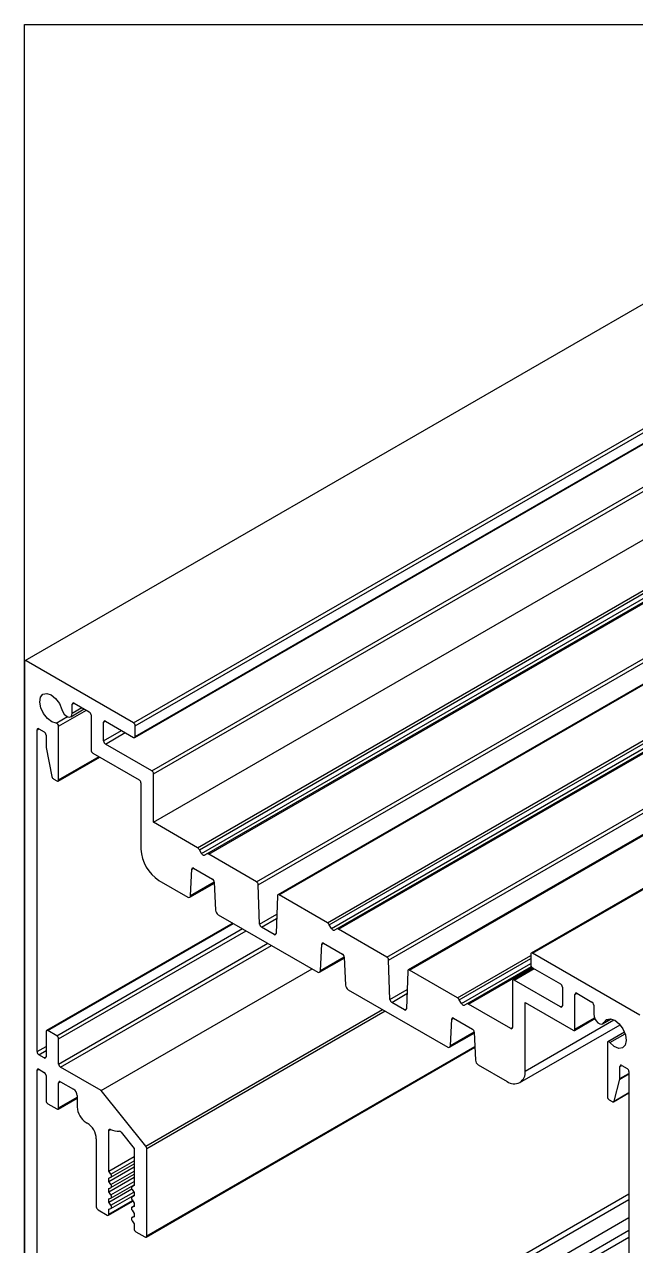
# Model space of a CAD drawing. Header units: inches. Extents: x -3.8 to 16.7, y -13 to 0.
# Drawn here: x 0.048 to 2.448, y -4.796 to 0 of the extents above; entities that cross this region are included whole.
import ezdxf

# ---------------------------------------------------------------- set-up
doc = ezdxf.new("R2010")
doc.units = ezdxf.units.IN
doc.header["$LTSCALE"] = 0.5
doc.header["$MEASUREMENT"] = 0
doc.layers.add('Housing', color=150, linetype='CONTINUOUS')
doc.layers.add('Text-Unprinted', color=131, linetype='CONTINUOUS', plot=False)

msp = doc.modelspace()

# ---------------------------------------------------------------- linework, layer by layer
at = {"layer": 'Housing', "linetype": 'Continuous', "lineweight": 25, "transparency": 16777216}
for p, q in [((4.380535, -0.000446), (0.050463, -2.499501)), ((0.476621, -2.74306), (4.806748, -0.244103)), ((0.483692, -2.755308), (4.813819, -0.25635)), ((0.481565, -2.800617), (4.811748, -0.301756)), ((0.483692, -2.796135), (4.813819, -0.297178)), ((0.548196, -2.931357), (4.878323, -0.4324)), ((0.555267, -2.943605), (4.885394, -0.444647)), ((0.555267, -3.133662), (4.885394, -0.634704)), ((0.727742, -3.23323), (5.057869, -0.734273)), ((0.735242, -3.24115), (5.065369, -0.742192)), ((0.743543, -3.25553), (5.07367, -0.756573)), ((0.764377, -3.25797), (5.094504, -0.759012)), ((0.771877, -3.258709), (5.102004, -0.759751)), ((0.959659, -3.367113), (5.289824, -0.86818)), ((0.966725, -3.379034), (5.296853, -0.880124)), ((5.374199, -0.918876), (1.043674, -3.418005)), ((1.048674, -3.4185), (5.378852, -0.919572)), ((1.238069, -3.527836), (5.568252, -1.028913)), ((1.245569, -3.535756), (5.575725, -1.036848)), ((1.253871, -3.550136), (5.584017, -1.051234)), ((1.274705, -3.552575), (5.605252, -1.053442)), ((1.282205, -3.553315), (5.61239, -1.05439)), ((6.36878, -1.148236), (2.038653, -3.647193)), ((2.043653, -3.647688), (6.37378, -1.148731)), ((1.4716, -3.662651), (5.801776, -1.163724)), ((1.478666, -3.674571), (5.808795, -1.175671)), ((5.886083, -1.214436), (1.555615, -3.713542)), ((1.560615, -3.714038), (5.890782, -1.215103)), ((0.048336, -2.503982), (0.048336, -6.159879)), ((0.476621, -2.74306), (0.055407, -2.499899)), ((0.236203, -2.669593), (0.243275, -2.66551)), ((0.236203, -2.705257), (0.236203, -2.669593)), ((0.236203, -2.705257), (0.274164, -2.683342)), ((0.243274, -2.66551), (0.302825, -2.699888)), ((0.173405, -2.74429), (0.217788, -2.718669)), ((0.182686, -2.75618), (0.291511, -2.693356)), ((0.230057, -2.718839), (0.282855, -2.68836)), ((0.309896, -2.712136), (0.309896, -2.84929)), ((0.097834, -2.770666), (0.104906, -2.766583)), ((0.097834, -4.034112), (0.097834, -2.770666)), ((0.104905, -2.766583), (0.126118, -2.778829)), ((0.182686, -2.96716), (0.182686, -2.75618)), ((0.359374, -2.740699), (0.366446, -2.736616)), ((0.359374, -2.814187), (0.359374, -2.740699)), ((0.359374, -2.814187), (0.430096, -2.77336)), ((0.366445, -2.736615), (0.476621, -2.800219)), ((0.366445, -2.826435), (0.444239, -2.781525)), ((0.483692, -2.796135), (0.483692, -2.755308)), ((0.133189, -2.791076), (0.133189, -2.840092)), ((0.548196, -2.931357), (0.366445, -2.826435)), ((0.133189, -2.840092), (0.156533, -2.954176)), ((0.180615, -2.971739), (0.344239, -2.877281)), ((0.182686, -2.96716), (0.341309, -2.875589)), ((0.316967, -2.861537), (0.498718, -2.96646)), ((0.163363, -2.964171), (0.175615, -2.971244)), ((0.555267, -3.133662), (0.555267, -2.943605)), ((0.50579, -2.978707), (0.50579, -3.239429)), ((0.727742, -3.23323), (0.555267, -3.133662)), ((0.743543, -3.25553), (0.735242, -3.24115)), ((0.764377, -3.25797), (0.756076, -3.262765)), ((0.959659, -3.367113), (0.771877, -3.258709)), ((0.700476, -3.421225), (0.705599, -3.317306)), ((0.705599, -3.317306), (0.71227, -3.313455)), ((0.71266, -3.313668), (0.78696, -3.35656)), ((0.5765, -3.361904), (0.689869, -3.42735)), ((0.697368, -3.428093), (0.794199, -3.372193)), ((0.700476, -3.421225), (0.793917, -3.367283)), ((0.79402, -3.36835), (0.799144, -3.478185)), ((0.97192, -3.533347), (0.966725, -3.379034)), ((1.041608, -3.422263), (1.036413, -3.570578)), ((1.238069, -3.527836), (1.048674, -3.4185)), ((0.80975, -3.496556), (1.200196, -3.721956)), ((0.97192, -3.533347), (1.039075, -3.494579)), ((0.866359, -3.529236), (0.13526, -3.95129)), ((0.14026, -3.951785), (0.869288, -3.530926)), ((0.978985, -3.545267), (1.038503, -3.510909)), ((1.029347, -3.574341), (0.978985, -3.545267)), ((1.253871, -3.550136), (1.245569, -3.535756)), ((0.175615, -3.972195), (0.904643, -3.551336)), ((0.182686, -3.984442), (0.918786, -3.559501)), ((1.029347, -3.574341), (1.036424, -3.570255)), ((1.274705, -3.552575), (1.266404, -3.557371)), ((1.4716, -3.662651), (1.282205, -3.553315)), ((0.182686, -4.083096), (1.004232, -3.608828)), ((0.189757, -4.095343), (1.018375, -3.616993)), ((1.210803, -3.715831), (1.215927, -3.611912)), ((1.215927, -3.611912), (1.222597, -3.608061)), ((1.222987, -3.608274), (1.297287, -3.651166)), ((1.207696, -3.722698), (1.304527, -3.666799)), ((1.210803, -3.715831), (1.304244, -3.661888)), ((1.304347, -3.662956), (1.309471, -3.772791)), ((1.483861, -3.828884), (1.478666, -3.674571)), ((1.748397, -3.822442), (2.036582, -3.656076)), ((1.755897, -3.830361), (2.036582, -3.668325)), ((1.764198, -3.844742), (2.036582, -3.687498)), ((2.036582, -3.651772), (2.036582, -3.692599)), ((2.464841, -3.890836), (2.043653, -3.647688)), ((0.349423, -4.187517), (1.178041, -3.709166)), ((1.553549, -3.717801), (1.548354, -3.866115)), ((1.748397, -3.822442), (1.560615, -3.714038)), ((1.785032, -3.847181), (2.039199, -3.700453)), ((1.792532, -3.84792), (2.042169, -3.703808)), ((2.046944, -3.706747), (1.967079, -3.752852)), ((1.972078, -3.753347), (2.049873, -3.708438)), ((2.043653, -3.704847), (2.153829, -3.76845)), ((1.965007, -3.757431), (1.965007, -3.939323)), ((2.153829, -3.85827), (1.972078, -3.753347)), ((2.1609, -3.780698), (2.1609, -3.854187)), ((1.320078, -3.791162), (1.710524, -4.016561)), ((1.483861, -3.828884), (1.551016, -3.790116)), ((1.490927, -3.840805), (1.550444, -3.806446)), ((1.764198, -3.844742), (1.755897, -3.830361)), ((2.210378, -3.80926), (2.21745, -3.805177)), ((2.210378, -3.946415), (2.210378, -3.80926)), ((2.217449, -3.805177), (2.277, -3.839555)), ((0.524958, -4.405879), (1.454937, -3.869014)), ((0.528493, -4.414994), (1.464599, -3.874592)), ((1.541289, -3.869878), (1.490927, -3.840805)), ((1.541289, -3.869878), (1.548366, -3.865793)), ((1.785032, -3.847181), (1.776731, -3.851977)), ((1.957936, -3.943406), (1.792532, -3.84792)), ((2.014485, -3.841493), (2.203307, -3.950498)), ((2.014485, -4.11038), (2.014485, -3.841493)), ((2.153829, -3.85827), (2.1609, -3.854188)), ((2.284071, -3.851802), (2.284071, -3.887464)), ((1.72113, -4.010436), (1.726254, -3.906517)), ((1.726254, -3.906517), (1.732925, -3.902667)), ((1.733314, -3.902879), (1.807614, -3.945772)), ((1.99377, -4.156165), (2.387489, -3.928876)), ((2.014485, -4.11038), (2.363118, -3.909119)), ((2.208306, -3.950993), (2.288421, -3.904744)), ((2.210378, -3.946415), (2.287222, -3.902053)), ((2.31988, -3.925266), (2.353742, -3.905718)), ((2.324218, -3.920477), (2.350763, -3.905153)), ((0.133189, -3.955868), (0.133189, -4.054522)), ((0.175615, -3.972195), (0.14026, -3.951785)), ((1.718023, -4.017304), (1.814854, -3.961405)), ((1.72113, -4.010436), (1.814572, -3.956494)), ((1.814675, -3.957562), (1.819798, -4.067396)), ((1.957936, -3.943406), (1.965007, -3.939324)), ((2.405216, -3.958063), (2.339426, -3.996042)), ((2.346844, -3.99899), (2.407439, -3.964009)), ((0.097834, -4.034112), (0.133189, -4.013702)), ((0.182686, -4.083096), (0.182686, -3.984442)), ((0.526349, -4.76249), (1.817454, -4.01715)), ((0.528421, -4.757913), (1.817301, -4.013859)), ((2.337562, -4.000163), (2.337562, -4.211144)), ((0.104905, -4.046359), (0.133189, -4.030031)), ((0.126118, -4.058605), (0.104905, -4.046359)), ((0.126118, -4.058605), (0.133189, -4.054523)), ((0.097833, -4.1076), (0.104906, -4.103518)), ((0.097833, -6.057807), (0.097833, -4.1076)), ((0.104905, -4.103517), (0.126118, -4.115763)), ((0.349423, -4.187517), (0.189757, -4.095343)), ((1.830405, -4.085768), (1.943774, -4.151214)), ((2.386819, -4.142124), (2.422415, -4.121575)), ((2.387059, -4.14015), (2.38706, -4.092208)), ((2.387059, -4.14015), (2.422415, -4.11974)), ((2.38706, -4.092208), (2.394132, -4.088125)), ((2.394131, -4.088125), (2.415344, -4.100371)), ((2.422415, -4.112618), (2.422415, -5.376064)), ((0.133189, -4.12801), (0.133189, -4.226664)), ((0.182686, -4.156585), (0.189758, -4.152502)), ((0.182686, -4.255238), (0.182686, -4.156585)), ((0.189757, -4.152501), (0.241334, -4.182276)), ((2.363715, -4.228355), (2.386819, -4.142124)), ((0.180615, -4.259817), (0.255479, -4.216598)), ((0.182686, -4.255238), (0.255479, -4.213216)), ((0.255479, -4.206773), (0.255479, -4.251682)), ((0.524958, -4.405879), (0.349423, -4.187517)), ((2.361885, -4.230959), (2.422415, -4.196016)), ((2.363715, -4.228355), (2.422415, -4.194468)), ((0.14026, -4.238911), (0.175615, -4.259322)), ((2.344633, -4.223391), (2.356885, -4.230464)), ((0.290835, -4.31292), (0.295077, -4.315369)), ((0.37993, -4.344239), (0.387068, -4.340118)), ((0.37993, -4.503165), (0.37993, -4.344239)), ((0.427956, -4.35121), (0.478925, -4.414615)), ((0.330432, -4.376606), (0.330432, -4.643615)), ((0.37993, -4.503165), (0.478925, -4.446017)), ((0.478925, -4.414615), (0.478925, -4.560314)), ((0.528421, -4.757913), (0.528493, -4.414994)), ((0.37993, -4.543992), (0.478925, -4.486844)), ((0.3878, -4.515335), (0.37993, -4.503165)), ((0.3878, -4.515335), (0.478925, -4.46273)), ((0.3878, -4.556162), (0.478925, -4.503557)), ((0.388255, -4.527627), (0.478925, -4.475284)), ((0.37993, -4.58482), (0.478925, -4.527671)), ((0.37993, -4.530928), (0.3878, -4.527845)), ((0.37993, -4.543992), (0.37993, -4.530928)), ((0.3878, -4.556162), (0.37993, -4.543992)), ((0.3878, -4.596989), (0.478925, -4.544384)), ((0.388255, -4.568454), (0.478925, -4.516111)), ((2.422415, -4.593532), (0.196287, -5.878648)), ((0.37993, -4.571755), (0.3878, -4.568672)), ((0.37993, -4.58482), (0.37993, -4.571755)), ((0.37993, -4.625647), (0.46986, -4.573731)), ((0.3878, -4.596989), (0.37993, -4.58482)), ((0.3878, -4.637816), (0.477576, -4.58599)), ((0.388255, -4.609281), (0.478925, -4.556938)), ((0.388255, -4.650108), (0.478925, -4.597765)), ((0.478925, -4.558809), (0.4706, -4.563615)), ((0.478925, -4.599636), (0.4706, -4.604442)), ((0.471055, -4.563397), (0.478925, -4.558853)), ((0.478925, -4.560314), (0.471055, -4.563397)), ((0.471055, -4.575907), (0.478925, -4.588076)), ((0.471055, -4.604224), (0.478925, -4.59968)), ((0.478925, -4.601141), (0.471055, -4.604224)), ((0.478925, -4.588076), (0.478925, -4.601141)), ((0.215278, -5.888554), (2.422415, -4.614401)), ((0.377858, -4.676768), (0.47399, -4.621272)), ((0.37993, -4.612582), (0.3878, -4.609499)), ((0.37993, -4.625647), (0.37993, -4.612582)), ((0.37993, -4.672189), (0.472397, -4.618809)), ((0.3878, -4.637816), (0.37993, -4.625647)), ((0.37993, -4.653409), (0.3878, -4.650326)), ((0.478925, -4.640463), (0.4706, -4.645269)), ((0.471055, -4.616734), (0.478925, -4.628903)), ((0.471055, -4.645051), (0.478925, -4.640507)), ((0.478925, -4.641968), (0.471055, -4.645051)), ((0.478925, -4.628903), (0.478925, -4.641968)), ((0.226747, -5.953717), (2.422415, -4.686185)), ((0.337504, -4.655862), (0.372859, -4.676273)), ((0.37993, -4.672189), (0.37993, -4.653409)), ((0.478925, -4.68129), (0.4706, -4.686096)), ((0.471055, -4.657561), (0.478925, -4.66973)), ((0.471055, -4.685878), (0.478925, -4.681334)), ((0.478925, -4.682795), (0.471055, -4.685878)), ((0.471055, -4.698388), (0.478925, -4.710557)), ((0.478925, -4.66973), (0.478925, -4.682795)), ((0.189311, -6.024812), (2.422415, -4.735669)), ((0.478925, -4.710557), (0.478925, -4.729338)), ((0.485996, -4.741585), (0.52135, -4.761995)), ((0.182686, -6.055496), (2.422415, -4.762528))]:
    msp.add_line(p, q, dxfattribs=at)
at = {"layer": 'Housing', "linetype": 'Continuous', "lineweight": 25, "transparency": 16777216, "flags": 128}
for points in [[(0.173405, -2.74429), (0.156033, -2.739455), (0.138276, -2.726208), (0.122918, -2.706623), (0.112365, -2.683771), (0.10827, -2.661232), (0.111276, -2.642538), (0.12091, -2.630617), (0.135664, -2.627339), (0.153226, -2.633216), (0.170843, -2.647328), (0.185755, -2.667464), (0.195626, -2.690467)], [(0.195626, -2.690467), (0.199339, -2.699796), (0.204948, -2.708331), (0.211782, -2.715054), (0.219027, -2.719164), (0.225819, -2.72017), (0.231347, -2.717953), (0.234951, -2.712776), (0.236203, -2.705257)], [(0.756076, -3.262765), (0.754807, -3.263498), (0.753287, -3.263724), (0.751593, -3.26343), (0.74981, -3.262633), (0.748026, -3.261371), (0.746332, -3.259709), (0.744812, -3.257729), (0.743543, -3.25553)], [(1.266404, -3.557371), (1.265134, -3.558104), (1.263615, -3.558329), (1.261921, -3.558036), (1.260137, -3.557238), (1.258354, -3.555977), (1.256659, -3.554314), (1.25514, -3.552334), (1.253871, -3.550136)], [(1.776731, -3.851977), (1.775462, -3.85271), (1.773942, -3.852935), (1.772248, -3.852642), (1.770464, -3.851844), (1.768681, -3.850582), (1.766987, -3.84892), (1.765467, -3.84694), (1.764198, -3.844742)], [(2.284071, -3.887464), (2.285275, -3.896247), (2.288748, -3.905412), (2.294092, -3.913907), (2.300694, -3.920756), (2.307795, -3.925175), (2.314582, -3.926655), (2.320274, -3.925027), (2.324218, -3.920477)], [(2.324218, -3.920477), (2.333781, -3.90834), (2.34855, -3.90491), (2.366186, -3.910733), (2.383899, -3.924884), (2.398884, -3.945126), (2.408769, -3.968253), (2.41199, -3.990605), (2.408036, -4.008643), (2.397535, -4.019513), (2.382147, -4.021494), (2.364309, -4.014272), (2.346844, -3.99899)], [(2.346844, -3.99899), (2.345317, -3.997469), (2.3437, -3.996362), (2.342098, -3.995742), (2.340614, -3.99565), (2.339347, -3.99609), (2.338377, -3.997035), (2.337769, -3.998423), (2.337562, -4.000163)], [(2.356885, -4.230464), (2.358037, -4.23102), (2.359158, -4.231343), (2.360218, -4.231424), (2.36119, -4.231262), (2.362046, -4.23086), (2.362764, -4.230229), (2.363326, -4.229387), (2.363715, -4.228355)], [(0.37993, -4.344239), (0.380046, -4.342835), (0.380389, -4.341611), (0.380948, -4.340606), (0.381705, -4.339854), (0.382635, -4.339378), (0.383708, -4.339194), (0.384888, -4.339309), (0.386138, -4.339718)], [(0.3878, -4.527845), (0.388865, -4.527175), (0.389664, -4.526117), (0.390159, -4.524719), (0.390326, -4.523048), (0.390159, -4.521184), (0.389664, -4.519215), (0.388865, -4.517234), (0.3878, -4.515335)], [(0.3878, -4.568672), (0.388865, -4.568003), (0.389664, -4.566944), (0.390159, -4.565546), (0.390326, -4.563875), (0.390159, -4.562011), (0.389664, -4.560042), (0.388865, -4.558061), (0.3878, -4.556162)], [(0.3878, -4.609499), (0.388865, -4.60883), (0.389664, -4.607771), (0.390159, -4.606373), (0.390326, -4.604702), (0.390159, -4.602838), (0.389664, -4.600869), (0.388865, -4.598888), (0.3878, -4.596989)], [(0.471055, -4.563397), (0.46999, -4.564066), (0.469191, -4.565125), (0.468696, -4.566523), (0.468529, -4.568193), (0.468696, -4.570058), (0.469191, -4.572027), (0.46999, -4.574008), (0.471055, -4.575907)], [(0.3878, -4.650326), (0.388865, -4.649657), (0.389664, -4.648598), (0.390159, -4.6472), (0.390326, -4.645529), (0.390159, -4.643665), (0.389664, -4.641696), (0.388865, -4.639715), (0.3878, -4.637816)], [(0.471055, -4.604224), (0.46999, -4.604893), (0.469191, -4.605952), (0.468696, -4.60735), (0.468529, -4.609021), (0.468696, -4.610885), (0.469191, -4.612854), (0.46999, -4.614835), (0.471055, -4.616734)], [(0.471055, -4.645051), (0.46999, -4.64572), (0.469191, -4.646779), (0.468696, -4.648177), (0.468529, -4.649848), (0.468696, -4.651712), (0.469191, -4.653681), (0.46999, -4.655662), (0.471055, -4.657561)], [(0.471055, -4.685878), (0.46999, -4.686547), (0.469191, -4.687606), (0.468696, -4.689004), (0.468529, -4.690675), (0.468696, -4.692539), (0.469191, -4.694508), (0.46999, -4.696489), (0.471055, -4.698388)]]:
    msp.add_lwpolyline(points, dxfattribs=at)
at = {"layer": 'Housing', "linetype": 'Continuous', "lineweight": 25, "transparency": 16777216}
for centre, radius, start, end in [((0.052647, -2.503283), 0.004367, 50.796713, 189.214035), ((0.240513, -2.668894), 0.004367, 50.796713, 189.214035), ((0.294544, -2.712834), 0.015368, 2.605478, 57.394521), ((0.102144, -2.769967), 0.004367, 50.796713, 189.214035), ((0.117837, -2.791775), 0.015368, 2.60548, 57.394521), ((0.170597, -2.75605), 0.01209, 359.386069, 76.570307), ((0.363684, -2.739999), 0.004367, 50.796661, 189.213977), ((0.46834, -2.756007), 0.015368, 2.605444, 57.394524), ((0.374726, -2.813489), 0.015368, 182.605456, 237.394523), ((0.479382, -2.796835), 0.004367, 230.796656, 9.213948), ((0.325249, -2.848591), 0.015368, 182.605478, 237.394521), ((0.171884, -2.951017), 0.015673, 191.627807, 237.065981), ((0.178375, -2.96786), 0.004367, 230.796514, 9.214003), ((0.490437, -2.979406), 0.015368, 2.605478, 57.394521), ((0.539915, -2.944303), 0.015368, 2.605452, 57.394523), ((0.659311, -3.232443), 0.15368, 182.605479, 237.394528), ((0.716325, -3.251553), 0.021589, 28.807529, 58.073024), ((0.767488, -3.264821), 0.007524, 54.316059, 114.422482), ((0.709896, -3.316974), 0.004309, 50.11018, 184.415324), ((0.778586, -3.369584), 0.015483, 4.570132, 57.259716), ((0.951309, -3.380116), 0.015453, 4.017042, 57.293983), ((0.69401, -3.422274), 0.006551, 230.796728, 9.214104), ((1.04591, -3.421827), 0.004325, 50.28883, 185.790559), ((0.822172, -3.477137), 0.023052, 182.605484, 237.394583), ((0.987335, -3.532264), 0.015453, 184.017043, 237.293965), ((1.226652, -3.546159), 0.021589, 28.80767, 58.072794), ((1.03211, -3.571014), 0.004325, 230.288787, 5.790552), ((1.277816, -3.559426), 0.007524, 54.316266, 114.421853), ((1.220223, -3.61158), 0.004309, 50.11018, 184.415324), ((1.288913, -3.66419), 0.015483, 4.570132, 57.259716), ((1.463251, -3.675654), 0.015453, 4.017066, 57.293982), ((2.040892, -3.651073), 0.004367, 50.796725, 189.214111), ((2.051934, -3.691901), 0.015368, 182.605508, 237.394537), ((1.204337, -3.71688), 0.006551, 230.796775, 9.21442), ((1.557852, -3.717364), 0.004325, 50.288838, 185.79062), ((1.332499, -3.771743), 0.023052, 182.605416, 237.394634), ((1.969318, -3.756731), 0.004367, 50.796723, 189.214096), ((2.145548, -3.781396), 0.015368, 2.605498, 57.394538), ((1.499277, -3.827802), 0.015453, 184.017065, 237.294), ((1.73698, -3.840764), 0.021588, 28.80741, 58.073366), ((2.214689, -3.808561), 0.004367, 50.796713, 189.214035), ((1.544052, -3.866552), 0.004325, 230.288881, 5.790628), ((1.788143, -3.854032), 0.007524, 54.315777, 114.423089), ((2.15659, -3.854886), 0.004367, 230.796721, 9.214086), ((2.268719, -3.852501), 0.015368, 2.605478, 57.394521), ((1.730551, -3.906186), 0.004309, 50.11018, 184.415324), ((0.1375, -3.955169), 0.004367, 50.796731, 189.214148), ((0.167334, -3.985141), 0.015368, 2.605478, 57.394521), ((1.799241, -3.958795), 0.015483, 4.570132, 57.259716), ((1.960697, -3.940022), 0.004367, 230.796723, 9.214096), ((2.206067, -3.947114), 0.004367, 230.796713, 9.214035), ((1.714664, -4.011485), 0.006551, 230.796745, 9.213744), ((0.113186, -4.033413), 0.015368, 182.605478, 237.394521), ((0.128878, -4.055221), 0.004367, 230.796731, 9.214148), ((1.842827, -4.066348), 0.023052, 182.605545, 237.39438), ((0.102144, -4.106901), 0.004367, 50.796713, 189.214037), ((0.117837, -4.128709), 0.015368, 2.605478, 57.394521), ((0.198038, -4.082397), 0.015368, 182.605478, 237.394521), ((1.971377, -4.117373), 0.043671, 230.79672, 9.214049), ((2.39137, -4.091509), 0.004367, 50.796712, 189.214029), ((2.407062, -4.113317), 0.015368, 2.605478, 57.394521), ((0.186997, -4.155885), 0.004367, 50.796713, 189.214035), ((2.37941, -4.140218), 0.00765, 345.573122, 0.511633), ((0.224776, -4.208169), 0.030735, 2.604644, 57.403718), ((2.352914, -4.210445), 0.015368, 182.605475, 237.394553), ((0.148541, -4.225965), 0.015368, 182.605479, 237.39451), ((0.178375, -4.255937), 0.004367, 230.796686, 9.214031), ((0.33224, -4.248189), 0.07684, 182.605478, 237.394533), ((0.253672, -4.380099), 0.07684, 2.605437, 57.394539), ((0.419838, -4.266752), 0.080373, 245.209801, 270.890703), ((0.42019, -4.356428), 0.009356, 33.89814, 84.497521), ((0.513162, -4.415698), 0.015348, 2.629698, 39.77328), ((0.345785, -4.642916), 0.015368, 182.605474, 237.394521), ((0.375619, -4.672889), 0.004367, 230.796713, 9.214035), ((0.494277, -4.728639), 0.015368, 182.605478, 237.394521), ((0.52411, -4.758611), 0.004367, 230.793331, 9.193111)]:
    msp.add_arc(centre, radius, start, end, dxfattribs=at)
at = {"layer": 'Text-Unprinted', "ltscale": 0.5, "transparency": 16777216}
msp.add_lwpolyline([(0.048336, 0), (16.22824, 0), (16.22824, -13.015379), (0.048336, -13.015379)], close=True, dxfattribs=at)

doc.saveas('drawing.dxf')
